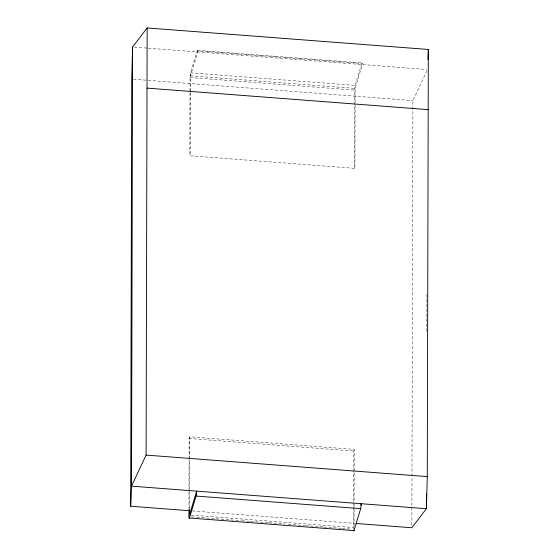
<?xml version="1.0" encoding="UTF-8"?>
<svg xmlns="http://www.w3.org/2000/svg" width="559" height="559" viewBox="0 0 559 559"><rect width="100%" height="100%" fill="white"/><g stroke="black" fill="none" stroke-linecap="round" stroke-linejoin="round"><path stroke-width="0.42" stroke-dasharray="2.79 2.1" d="M188.963 509.815L189.005 491.55M189.005 490.683L189.082 459.372M189.089 458.499L189.138 438.494L189.648 436.789L354.238 449.387L354.113 501.521M355.091 104.931L354.937 166.631L354.427 168.336L189.836 155.744L190.025 77.533A3.466 0.44 -85.6 0 1 190.549 72.824L197.18 50.869L361.771 63.46A3.913 0.496 -85.6 0 1 362.337 64.558L355.133 88.42L355.091 104.065M189.473 508.047L189.648 436.789M190.5 92.34L190.346 154.039L189.836 155.744M190.5 91.473L190.542 75.828L197.746 51.966A3.913 0.496 -85.6 0 0 197.18 50.869M353.533 529.296L353.602 502.408M353.602 501.535L353.728 451.092L354.238 449.387M354.427 168.336L354.616 90.125A3.466 0.44 -85.6 0 1 355.14 85.415L361.771 63.46M354.05 526.725L354.113 502.394M411.85 525.125L412.898 100.606L427.488 69.54M426.838 331.473L426.936 293.056M197.446 50.359L362.036 62.957M134.335 47.11L147.366 48.109M148.233 48.179L426.622 69.477M190.549 72.824L355.14 85.415M190.542 75.828L355.133 88.42M190.025 77.533L354.616 90.125M133.461 79.224L147.38 80.286M148.247 80.356L412.898 100.606M189.138 438.494L353.728 451.092M192.443 510.954L355.286 523.413M191.199 515.132L353.176 527.528M191.555 516.9L195.909 517.236M196.782 517.306L241.195 520.702M242.068 520.771L249.901 521.365M250.774 521.435L259.481 522.099M260.354 522.169L268.187 522.77M269.061 522.833L284.734 524.035M288.22 524.3L304.767 525.565M305.64 525.635L323.053 526.962M323.927 527.032L341.339 528.367M342.213 528.43L350.919 529.1"/><path stroke-width="0.84" d="M360.758 505.371L361.254 503.729A3.913 0.496 -85.6 0 1 360.667 508.648L354.043 530.603L189.452 518.004A3.466 0.44 -85.6 0 1 188.942 516.705L188.956 510.688L130.666 506.23L131.721 79.092L132.595 46.977L147.157 27.95L428.334 49.465L427.279 476.603L426.405 508.711L411.843 527.745L356.16 523.483M132.595 46.977L131.512 486.148L130.666 506.23M426.44 493.87L426.405 508.711L131.512 486.148L146.102 455.089L147.157 27.95M189.473 508.914L189.459 515L196.663 491.137A3.913 0.496 -85.6 0 1 196.076 496.05L189.452 518.004M427.914 59.506L428.334 49.465M147.01 88.112L428.187 109.627M146.102 455.089L427.279 476.603M196.076 496.05L360.667 508.648M354.043 530.603A3.466 0.44 -85.6 0 1 353.567 530.316"/></g></svg>
